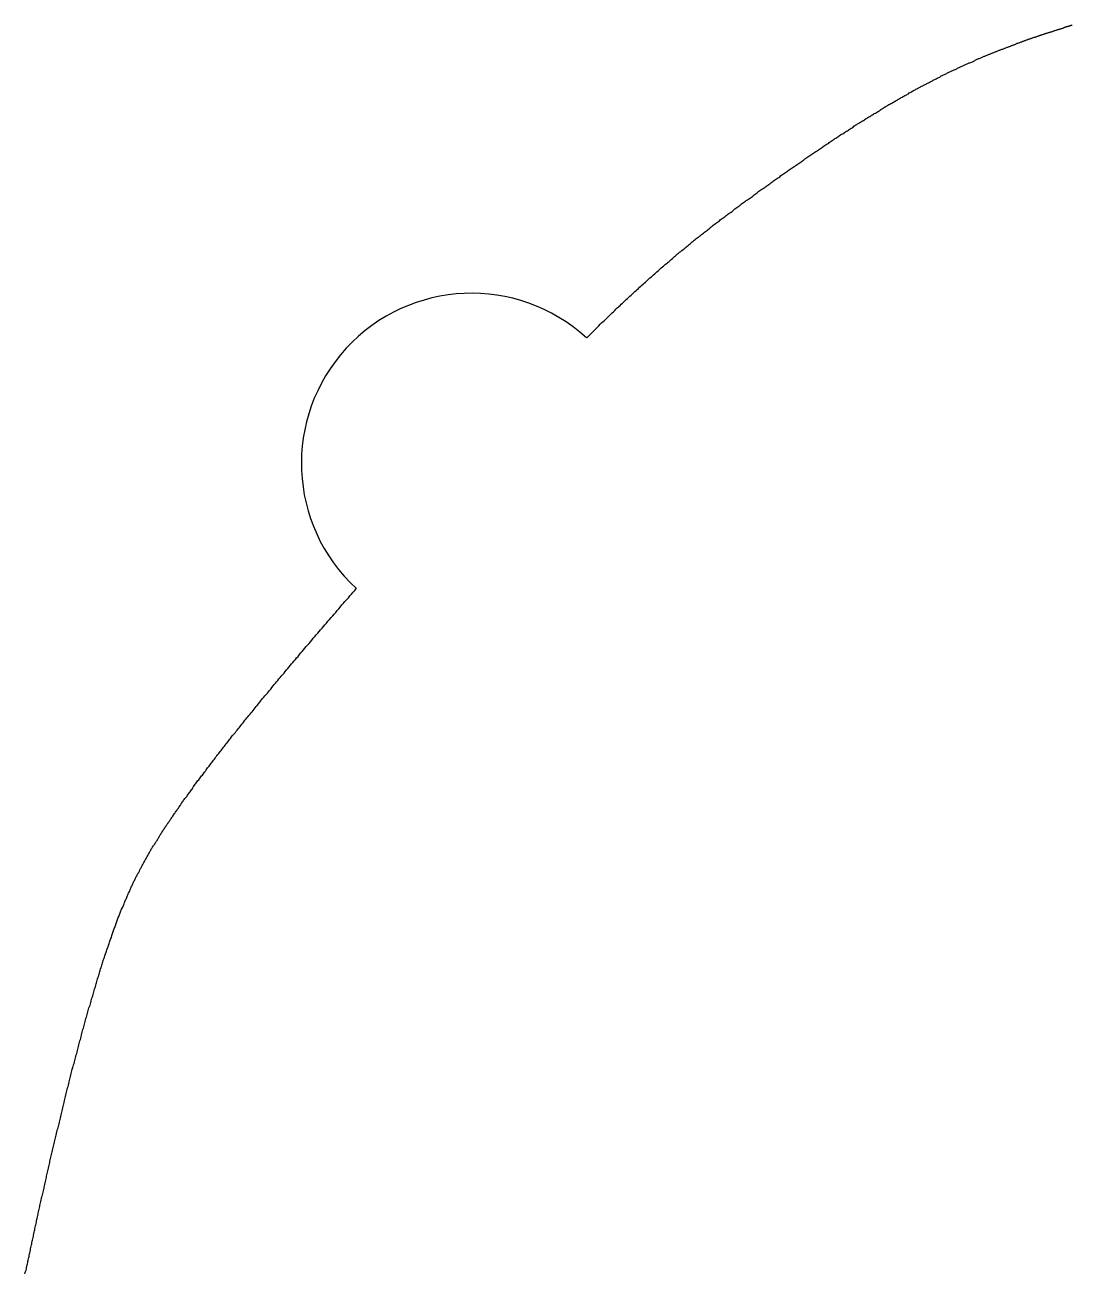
# Model space of a CAD drawing. Header units: millimetres. Extents: x 111 to 2999, y 81 to 1941.
# Drawn here: x 947.23 to 977.99, y 1560.54 to 1597.22 of the extents above; entities that cross this region are included whole.
import ezdxf

# ---------------------------------------------------------------- set-up
doc = ezdxf.new("R2010")
doc.units = ezdxf.units.MM

msp = doc.modelspace()

# ---------------------------------------------------------------- linework, layer by layer
for points in [[(963.73, 1588.023, 0), (963.77, 1588.063, 0), (963.81, 1588.103, 0), (963.85, 1588.143, 0), (963.89, 1588.183, 0), (963.93, 1588.223, 0), (963.97, 1588.263, 0), (964.01, 1588.303, 0), (964.05, 1588.343, 0), (964.09, 1588.383, 0), (964.13, 1588.423, 0), (964.17, 1588.463, 0), (964.21, 1588.503, 0), (964.25, 1588.533, 0), (964.29, 1588.573, 0), (964.33, 1588.613, 0), (964.37, 1588.653, 0), (964.4, 1588.683, 0), (964.44, 1588.723, 0), (964.48, 1588.763, 0), (964.52, 1588.793, 0), (964.56, 1588.833, 0), (964.59, 1588.873, 0), (964.63, 1588.903, 0), (964.67, 1588.943, 0), (964.71, 1588.973, 0), (964.74, 1589.013, 0), (964.78, 1589.043, 0), (964.82, 1589.083, 0), (964.85, 1589.113, 0), (964.89, 1589.153, 0), (964.93, 1589.183, 0), (964.96, 1589.213, 0), (965, 1589.253, 0), (965.04, 1589.283, 0), (965.07, 1589.313, 0), (965.11, 1589.353, 0), (965.14, 1589.383, 0), (965.18, 1589.413, 0), (965.21, 1589.443, 0), (965.25, 1589.473, 0), (965.28, 1589.513, 0), (965.32, 1589.543, 0), (965.35, 1589.573, 0), (965.39, 1589.603, 0), (965.42, 1589.633, 0), (965.46, 1589.663, 0), (965.49, 1589.693, 0), (965.52, 1589.723, 0), (965.56, 1589.763, 0), (965.59, 1589.793, 0), (965.63, 1589.823, 0), (965.66, 1589.853, 0), (965.69, 1589.873, 0), (965.73, 1589.903, 0), (965.76, 1589.933, 0), (965.79, 1589.963, 0), (965.83, 1589.993, 0), (965.86, 1590.023, 0), (965.89, 1590.053, 0), (965.92, 1590.083, 0), (965.96, 1590.113, 0), (965.99, 1590.133, 0), (966.02, 1590.163, 0), (966.05, 1590.193, 0), (966.09, 1590.223, 0), (966.12, 1590.253, 0), (966.15, 1590.273, 0), (966.18, 1590.303, 0), (966.21, 1590.333, 0), (966.25, 1590.353, 0), (966.28, 1590.383, 0), (966.31, 1590.413, 0), (966.34, 1590.433, 0), (966.37, 1590.463, 0), (966.4, 1590.493, 0), (966.43, 1590.513, 0), (966.46, 1590.543, 0), (966.5, 1590.563, 0), (966.53, 1590.593, 0), (966.56, 1590.623, 0), (966.59, 1590.643, 0), (966.62, 1590.673, 0), (966.65, 1590.693, 0), (966.68, 1590.723, 0), (966.71, 1590.743, 0), (966.74, 1590.773, 0), (966.77, 1590.793, 0), (966.8, 1590.823, 0), (966.83, 1590.843, 0), (966.86, 1590.863, 0), (966.89, 1590.893, 0), (966.92, 1590.913, 0), (966.95, 1590.943, 0), (966.98, 1590.963, 0), (967.01, 1590.983, 0), (967.04, 1591.013, 0), (967.07, 1591.033, 0), (967.1, 1591.063, 0), (967.13, 1591.083, 0), (967.16, 1591.103, 0), (967.19, 1591.133, 0), (967.22, 1591.153, 0), (967.25, 1591.173, 0), (967.28, 1591.193, 0), (967.31, 1591.223, 0), (967.34, 1591.243, 0), (967.36, 1591.263, 0), (967.39, 1591.293, 0), (967.42, 1591.313, 0), (967.45, 1591.333, 0), (967.48, 1591.353, 0), (967.51, 1591.383, 0), (967.54, 1591.403, 0), (967.57, 1591.423, 0), (967.6, 1591.443, 0), (967.63, 1591.463, 0), (967.65, 1591.493, 0), (967.68, 1591.513, 0), (967.71, 1591.533, 0), (967.74, 1591.553, 0), (967.77, 1591.573, 0), (967.8, 1591.593, 0), (967.83, 1591.623, 0), (967.86, 1591.643, 0), (967.88, 1591.663, 0), (967.91, 1591.683, 0), (967.94, 1591.703, 0), (967.97, 1591.723, 0), (968, 1591.743, 0), (968.03, 1591.773, 0), (968.05, 1591.793, 0), (968.08, 1591.813, 0), (968.11, 1591.833, 0), (968.14, 1591.853, 0), (968.17, 1591.873, 0), (968.2, 1591.893, 0), (968.23, 1591.913, 0), (968.25, 1591.933, 0), (968.28, 1591.963, 0), (968.31, 1591.983, 0), (968.34, 1592.003, 0), (968.37, 1592.023, 0), (968.4, 1592.043, 0), (968.42, 1592.063, 0), (968.45, 1592.083, 0), (968.48, 1592.103, 0), (968.51, 1592.123, 0), (968.54, 1592.143, 0), (968.57, 1592.163, 0), (968.6, 1592.183, 0), (968.62, 1592.203, 0), (968.65, 1592.233, 0), (968.68, 1592.253, 0), (968.71, 1592.273, 0), (968.74, 1592.293, 0), (968.77, 1592.313, 0), (968.79, 1592.333, 0), (968.82, 1592.353, 0), (968.85, 1592.373, 0), (968.88, 1592.393, 0), (968.91, 1592.413, 0), (968.94, 1592.433, 0), (968.97, 1592.453, 0), (968.99, 1592.473, 0), (969.02, 1592.493, 0), (969.05, 1592.513, 0), (969.08, 1592.533, 0), (969.11, 1592.553, 0), (969.14, 1592.583, 0), (969.17, 1592.603, 0), (969.2, 1592.623, 0), (969.22, 1592.643, 0), (969.25, 1592.663, 0), (969.28, 1592.683, 0), (969.31, 1592.703, 0), (969.34, 1592.723, 0), (969.37, 1592.743, 0), (969.4, 1592.763, 0), (969.42, 1592.783, 0), (969.45, 1592.803, 0), (969.48, 1592.823, 0), (969.51, 1592.843, 0), (969.54, 1592.863, 0), (969.57, 1592.883, 0), (969.6, 1592.903, 0), (969.63, 1592.923, 0), (969.65, 1592.943, 0), (969.68, 1592.963, 0), (969.71, 1592.983, 0), (969.74, 1593.003, 0), (969.77, 1593.023, 0), (969.8, 1593.043, 0), (969.83, 1593.063, 0), (969.86, 1593.083, 0), (969.88, 1593.103, 0), (969.91, 1593.123, 0), (969.94, 1593.143, 0), (969.97, 1593.163, 0), (970, 1593.183, 0), (970.03, 1593.203, 0), (970.06, 1593.223, 0), (970.08, 1593.243, 0), (970.11, 1593.263, 0), (970.14, 1593.283, 0), (970.17, 1593.303, 0), (970.2, 1593.323, 0), (970.23, 1593.343, 0), (970.26, 1593.363, 0), (970.29, 1593.383, 0), (970.31, 1593.403, 0), (970.34, 1593.423, 0), (970.37, 1593.443, 0), (970.4, 1593.463, 0), (970.43, 1593.483, 0), (970.46, 1593.503, 0), (970.49, 1593.513, 0), (970.51, 1593.533, 0), (970.54, 1593.553, 0), (970.57, 1593.573, 0), (970.6, 1593.593, 0), (970.63, 1593.613, 0), (970.66, 1593.633, 0), (970.68, 1593.653, 0), (970.71, 1593.673, 0), (970.74, 1593.693, 0), (970.77, 1593.713, 0), (970.8, 1593.733, 0), (970.83, 1593.743, 0), (970.85, 1593.763, 0), (970.88, 1593.783, 0), (970.91, 1593.803, 0), (970.94, 1593.823, 0), (970.97, 1593.843, 0), (971, 1593.863, 0), (971.02, 1593.883, 0), (971.05, 1593.893, 0), (971.08, 1593.913, 0), (971.11, 1593.933, 0), (971.14, 1593.953, 0), (971.16, 1593.973, 0), (971.19, 1593.993, 0), (971.22, 1594.013, 0), (971.25, 1594.023, 0), (971.28, 1594.043, 0), (971.3, 1594.063, 0), (971.33, 1594.083, 0), (971.36, 1594.103, 0), (971.39, 1594.113, 0), (971.42, 1594.133, 0), (971.44, 1594.153, 0), (971.47, 1594.173, 0), (971.5, 1594.193, 0), (971.53, 1594.203, 0), (971.56, 1594.223, 0), (971.58, 1594.243, 0), (971.61, 1594.263, 0), (971.64, 1594.283, 0), (971.67, 1594.293, 0), (971.69, 1594.313, 0), (971.72, 1594.333, 0), (971.75, 1594.353, 0), (971.78, 1594.363, 0), (971.8, 1594.383, 0), (971.83, 1594.403, 0), (971.86, 1594.413, 0), (971.89, 1594.433, 0), (971.91, 1594.453, 0), (971.94, 1594.473, 0), (971.97, 1594.483, 0), (971.99, 1594.503, 0), (972.02, 1594.523, 0), (972.05, 1594.533, 0), (972.08, 1594.553, 0), (972.1, 1594.573, 0), (972.13, 1594.583, 0), (972.16, 1594.603, 0), (972.18, 1594.623, 0), (972.21, 1594.633, 0), (972.24, 1594.653, 0), (972.27, 1594.673, 0), (972.29, 1594.683, 0), (972.32, 1594.703, 0), (972.35, 1594.723, 0), (972.37, 1594.733, 0), (972.4, 1594.753, 0), (972.43, 1594.763, 0), (972.45, 1594.783, 0), (972.48, 1594.803, 0), (972.5, 1594.813, 0), (972.53, 1594.833, 0), (972.56, 1594.843, 0), (972.58, 1594.863, 0), (972.61, 1594.883, 0), (972.64, 1594.893, 0), (972.66, 1594.913, 0), (972.69, 1594.923, 0), (972.72, 1594.943, 0), (972.74, 1594.953, 0), (972.77, 1594.973, 0), (972.79, 1594.983, 0), (972.82, 1595.003, 0), (972.85, 1595.013, 0), (972.87, 1595.033, 0), (972.9, 1595.043, 0), (972.92, 1595.063, 0), (972.95, 1595.073, 0), (972.97, 1595.093, 0), (973, 1595.103, 0), (973.03, 1595.123, 0), (973.05, 1595.133, 0), (973.08, 1595.153, 0), (973.1, 1595.163, 0), (973.13, 1595.173, 0), (973.15, 1595.193, 0), (973.18, 1595.203, 0), (973.2, 1595.223, 0), (973.23, 1595.233, 0), (973.25, 1595.243, 0), (973.28, 1595.263, 0), (973.3, 1595.273, 0), (973.33, 1595.293, 0), (973.35, 1595.303, 0), (973.38, 1595.313, 0), (973.4, 1595.333, 0), (973.43, 1595.343, 0), (973.45, 1595.353, 0), (973.48, 1595.373, 0), (973.5, 1595.383, 0), (973.53, 1595.393, 0), (973.55, 1595.413, 0), (973.57, 1595.423, 0), (973.6, 1595.433, 0), (973.62, 1595.453, 0), (973.65, 1595.463, 0), (973.67, 1595.473, 0), (973.7, 1595.483, 0), (973.72, 1595.503, 0), (973.74, 1595.513, 0), (973.77, 1595.523, 0), (973.79, 1595.533, 0), (973.82, 1595.553, 0), (973.84, 1595.563, 0), (973.86, 1595.573, 0), (973.89, 1595.583, 0), (973.91, 1595.603, 0), (973.93, 1595.613, 0), (973.96, 1595.623, 0), (973.98, 1595.633, 0), (974, 1595.643, 0), (974.03, 1595.663, 0), (974.05, 1595.673, 0), (974.07, 1595.683, 0), (974.1, 1595.693, 0), (974.12, 1595.703, 0), (974.14, 1595.723, 0), (974.17, 1595.733, 0), (974.19, 1595.743, 0), (974.21, 1595.753, 0), (974.24, 1595.763, 0), (974.26, 1595.773, 0), (974.28, 1595.783, 0), (974.31, 1595.793, 0), (974.33, 1595.813, 0), (974.35, 1595.823, 0), (974.37, 1595.833, 0), (974.4, 1595.843, 0), (974.42, 1595.853, 0), (974.44, 1595.863, 0), (974.46, 1595.873, 0), (974.49, 1595.883, 0), (974.51, 1595.893, 0), (974.53, 1595.903, 0), (974.55, 1595.913, 0), (974.58, 1595.923, 0), (974.6, 1595.933, 0), (974.62, 1595.953, 0), (974.64, 1595.963, 0), (974.67, 1595.973, 0), (974.69, 1595.983, 0), (974.71, 1595.993, 0), (974.73, 1596.003, 0), (974.75, 1596.013, 0), (974.78, 1596.023, 0), (974.8, 1596.033, 0), (974.82, 1596.043, 0), (974.84, 1596.053, 0), (974.86, 1596.063, 0), (974.88, 1596.073, 0), (974.91, 1596.083, 0), (974.93, 1596.093, 0), (974.95, 1596.103, 0), (974.97, 1596.113, 0), (974.99, 1596.113, 0), (975.01, 1596.123, 0), (975.03, 1596.133, 0), (975.06, 1596.143, 0), (975.08, 1596.153, 0), (975.1, 1596.163, 0), (975.12, 1596.173, 0), (975.14, 1596.183, 0), (975.16, 1596.193, 0), (975.18, 1596.203, 0), (975.2, 1596.213, 0), (975.22, 1596.223, 0), (975.24, 1596.233, 0), (975.27, 1596.233, 0), (975.29, 1596.243, 0), (975.31, 1596.253, 0), (975.33, 1596.263, 0), (975.35, 1596.273, 0), (975.37, 1596.283, 0), (975.39, 1596.293, 0), (975.41, 1596.303, 0), (975.43, 1596.303, 0), (975.45, 1596.313, 0), (975.47, 1596.323, 0), (975.49, 1596.333, 0), (975.51, 1596.343, 0), (975.53, 1596.353, 0), (975.55, 1596.363, 0), (975.57, 1596.363, 0), (975.59, 1596.373, 0), (975.61, 1596.383, 0), (975.63, 1596.393, 0), (975.65, 1596.403, 0), (975.67, 1596.403, 0), (975.69, 1596.413, 0), (975.71, 1596.423, 0), (975.73, 1596.433, 0), (975.75, 1596.443, 0), (975.77, 1596.443, 0), (975.79, 1596.453, 0), (975.81, 1596.463, 0), (975.83, 1596.473, 0), (975.85, 1596.483, 0), (975.87, 1596.483, 0), (975.89, 1596.493, 0), (975.91, 1596.503, 0), (975.93, 1596.513, 0), (975.95, 1596.513, 0), (975.97, 1596.523, 0), (975.99, 1596.533, 0), (976.01, 1596.543, 0), (976.02, 1596.543, 0), (976.04, 1596.553, 0), (976.06, 1596.563, 0), (976.08, 1596.573, 0), (976.1, 1596.573, 0), (976.12, 1596.583, 0), (976.14, 1596.593, 0), (976.16, 1596.593, 0), (976.18, 1596.603, 0), (976.19, 1596.613, 0), (976.21, 1596.623, 0), (976.23, 1596.623, 0), (976.25, 1596.633, 0), (976.27, 1596.643, 0), (976.29, 1596.643, 0), (976.31, 1596.653, 0), (976.33, 1596.663, 0), (976.34, 1596.663, 0), (976.36, 1596.673, 0), (976.38, 1596.683, 0), (976.4, 1596.683, 0), (976.42, 1596.693, 0), (976.44, 1596.703, 0), (976.45, 1596.703, 0), (976.47, 1596.713, 0), (976.49, 1596.723, 0), (976.51, 1596.723, 0), (976.53, 1596.733, 0), (976.54, 1596.743, 0), (976.56, 1596.743, 0), (976.58, 1596.753, 0), (976.6, 1596.763, 0), (976.62, 1596.763, 0), (976.63, 1596.773, 0), (976.65, 1596.783, 0), (976.67, 1596.783, 0), (976.69, 1596.793, 0), (976.7, 1596.803, 0), (976.72, 1596.803, 0), (976.74, 1596.813, 0), (976.76, 1596.813, 0), (976.78, 1596.823, 0), (976.79, 1596.833, 0), (976.81, 1596.833, 0), (976.83, 1596.843, 0), (976.84, 1596.843, 0), (976.86, 1596.853, 0), (976.88, 1596.863, 0), (976.9, 1596.863, 0), (976.91, 1596.873, 0), (976.93, 1596.873, 0), (976.95, 1596.883, 0), (976.97, 1596.893, 0), (976.98, 1596.893, 0), (977, 1596.903, 0), (977.02, 1596.903, 0), (977.03, 1596.913, 0), (977.05, 1596.923, 0), (977.07, 1596.923, 0), (977.08, 1596.933, 0), (977.1, 1596.933, 0), (977.12, 1596.943, 0), (977.13, 1596.943, 0), (977.15, 1596.953, 0), (977.17, 1596.953, 0), (977.18, 1596.963, 0), (977.2, 1596.973, 0), (977.22, 1596.973, 0), (977.23, 1596.983, 0), (977.25, 1596.983, 0), (977.27, 1596.993, 0), (977.28, 1596.993, 0), (977.3, 1597.003, 0), (977.32, 1597.003, 0), (977.33, 1597.013, 0), (977.35, 1597.013, 0), (977.36, 1597.023, 0), (977.38, 1597.023, 0), (977.4, 1597.033, 0), (977.41, 1597.033, 0), (977.43, 1597.043, 0), (977.44, 1597.053, 0), (977.46, 1597.053, 0), (977.48, 1597.063, 0), (977.49, 1597.063, 0), (977.51, 1597.073, 0), (977.52, 1597.073, 0), (977.54, 1597.083, 0), (977.55, 1597.083, 0), (977.57, 1597.093, 0), (977.59, 1597.093, 0), (977.6, 1597.103, 0), (977.62, 1597.103, 0), (977.63, 1597.113, 0), (977.65, 1597.113, 0), (977.66, 1597.113, 0), (977.68, 1597.123, 0), (977.69, 1597.123, 0), (977.71, 1597.133, 0), (977.72, 1597.133, 0), (977.74, 1597.143, 0), (977.75, 1597.143, 0), (977.77, 1597.153, 0), (977.79, 1597.153, 0), (977.8, 1597.163, 0), (977.82, 1597.163, 0), (977.83, 1597.173, 0), (977.85, 1597.173, 0), (977.86, 1597.183, 0), (977.88, 1597.183, 0), (977.89, 1597.183, 0), (977.9, 1597.193, 0), (977.92, 1597.193, 0), (977.93, 1597.203, 0), (977.95, 1597.203, 0), (977.96, 1597.213, 0), (977.98, 1597.213, 0), (977.99, 1597.223, 0)], [(947.23, 1560.513, 0), (947.24, 1560.553, 0), (947.25, 1560.583, 0), (947.26, 1560.623, 0), (947.27, 1560.663, 0), (947.27, 1560.693, 0), (947.28, 1560.733, 0), (947.29, 1560.773, 0), (947.3, 1560.803, 0), (947.31, 1560.843, 0), (947.31, 1560.883, 0), (947.32, 1560.913, 0), (947.33, 1560.953, 0), (947.34, 1560.993, 0), (947.35, 1561.023, 0), (947.35, 1561.063, 0), (947.36, 1561.103, 0), (947.37, 1561.133, 0), (947.38, 1561.173, 0), (947.39, 1561.213, 0), (947.39, 1561.243, 0), (947.4, 1561.283, 0), (947.41, 1561.323, 0), (947.42, 1561.363, 0), (947.43, 1561.393, 0), (947.43, 1561.433, 0), (947.44, 1561.473, 0), (947.45, 1561.503, 0), (947.46, 1561.543, 0), (947.47, 1561.583, 0), (947.48, 1561.623, 0), (947.48, 1561.653, 0), (947.49, 1561.693, 0), (947.5, 1561.733, 0), (947.51, 1561.773, 0), (947.52, 1561.803, 0), (947.52, 1561.843, 0), (947.53, 1561.883, 0), (947.54, 1561.923, 0), (947.55, 1561.953, 0), (947.56, 1561.993, 0), (947.57, 1562.033, 0), (947.57, 1562.073, 0), (947.58, 1562.113, 0), (947.59, 1562.143, 0), (947.6, 1562.183, 0), (947.61, 1562.223, 0), (947.62, 1562.263, 0), (947.62, 1562.293, 0), (947.63, 1562.333, 0), (947.64, 1562.373, 0), (947.65, 1562.413, 0), (947.66, 1562.453, 0), (947.67, 1562.493, 0), (947.67, 1562.523, 0), (947.68, 1562.563, 0), (947.69, 1562.603, 0), (947.7, 1562.643, 0), (947.71, 1562.683, 0), (947.72, 1562.723, 0), (947.72, 1562.753, 0), (947.73, 1562.793, 0), (947.74, 1562.833, 0), (947.75, 1562.873, 0), (947.76, 1562.913, 0), (947.77, 1562.953, 0), (947.78, 1562.993, 0), (947.79, 1563.033, 0), (947.79, 1563.063, 0), (947.8, 1563.103, 0), (947.81, 1563.143, 0), (947.82, 1563.183, 0), (947.83, 1563.223, 0), (947.84, 1563.263, 0), (947.85, 1563.303, 0), (947.86, 1563.343, 0), (947.86, 1563.383, 0), (947.87, 1563.423, 0), (947.88, 1563.463, 0), (947.89, 1563.503, 0), (947.9, 1563.543, 0), (947.91, 1563.583, 0), (947.92, 1563.623, 0), (947.93, 1563.663, 0), (947.94, 1563.703, 0), (947.95, 1563.743, 0), (947.96, 1563.783, 0), (947.96, 1563.823, 0), (947.97, 1563.863, 0), (947.98, 1563.903, 0), (947.99, 1563.943, 0), (948, 1563.983, 0), (948.01, 1564.023, 0), (948.02, 1564.063, 0), (948.03, 1564.103, 0), (948.04, 1564.143, 0), (948.05, 1564.183, 0), (948.06, 1564.223, 0), (948.07, 1564.263, 0), (948.08, 1564.303, 0), (948.09, 1564.343, 0), (948.1, 1564.393, 0), (948.11, 1564.433, 0), (948.12, 1564.473, 0), (948.13, 1564.513, 0), (948.14, 1564.553, 0), (948.15, 1564.593, 0), (948.16, 1564.633, 0), (948.17, 1564.683, 0), (948.18, 1564.723, 0), (948.19, 1564.763, 0), (948.2, 1564.803, 0), (948.21, 1564.843, 0), (948.22, 1564.883, 0), (948.23, 1564.923, 0), (948.24, 1564.973, 0), (948.25, 1565.013, 0), (948.26, 1565.053, 0), (948.27, 1565.093, 0), (948.28, 1565.133, 0), (948.29, 1565.183, 0), (948.3, 1565.223, 0), (948.31, 1565.263, 0), (948.32, 1565.303, 0), (948.33, 1565.343, 0), (948.34, 1565.393, 0), (948.35, 1565.433, 0), (948.36, 1565.473, 0), (948.37, 1565.513, 0), (948.38, 1565.553, 0), (948.39, 1565.603, 0), (948.4, 1565.643, 0), (948.41, 1565.683, 0), (948.42, 1565.723, 0), (948.43, 1565.773, 0), (948.44, 1565.813, 0), (948.45, 1565.853, 0), (948.46, 1565.893, 0), (948.47, 1565.933, 0), (948.48, 1565.983, 0), (948.5, 1566.023, 0), (948.51, 1566.063, 0), (948.52, 1566.103, 0), (948.53, 1566.153, 0), (948.54, 1566.193, 0), (948.55, 1566.233, 0), (948.56, 1566.273, 0), (948.57, 1566.313, 0), (948.58, 1566.363, 0), (948.59, 1566.403, 0), (948.6, 1566.443, 0), (948.61, 1566.483, 0), (948.62, 1566.533, 0), (948.64, 1566.573, 0), (948.65, 1566.613, 0), (948.66, 1566.653, 0), (948.67, 1566.693, 0), (948.68, 1566.743, 0), (948.69, 1566.783, 0), (948.7, 1566.823, 0), (948.71, 1566.863, 0), (948.72, 1566.903, 0), (948.73, 1566.953, 0), (948.75, 1566.993, 0), (948.76, 1567.033, 0), (948.77, 1567.073, 0), (948.78, 1567.113, 0), (948.79, 1567.153, 0), (948.8, 1567.193, 0), (948.81, 1567.243, 0), (948.82, 1567.283, 0), (948.83, 1567.323, 0), (948.84, 1567.363, 0), (948.86, 1567.403, 0), (948.87, 1567.443, 0), (948.88, 1567.483, 0), (948.89, 1567.533, 0), (948.9, 1567.573, 0), (948.91, 1567.613, 0), (948.92, 1567.653, 0), (948.93, 1567.693, 0), (948.95, 1567.733, 0), (948.96, 1567.773, 0), (948.97, 1567.813, 0), (948.98, 1567.853, 0), (948.99, 1567.893, 0), (949, 1567.933, 0), (949.01, 1567.973, 0), (949.02, 1568.013, 0), (949.04, 1568.053, 0), (949.05, 1568.093, 0), (949.06, 1568.133, 0), (949.07, 1568.173, 0), (949.08, 1568.213, 0), (949.09, 1568.253, 0), (949.1, 1568.293, 0), (949.11, 1568.333, 0), (949.13, 1568.373, 0), (949.14, 1568.413, 0), (949.15, 1568.453, 0), (949.16, 1568.493, 0), (949.17, 1568.533, 0), (949.18, 1568.573, 0), (949.19, 1568.613, 0), (949.21, 1568.653, 0), (949.22, 1568.683, 0), (949.23, 1568.723, 0), (949.24, 1568.763, 0), (949.25, 1568.803, 0), (949.26, 1568.843, 0), (949.27, 1568.883, 0), (949.28, 1568.913, 0), (949.3, 1568.953, 0), (949.31, 1568.993, 0), (949.32, 1569.033, 0), (949.33, 1569.063, 0), (949.34, 1569.103, 0), (949.35, 1569.143, 0), (949.36, 1569.183, 0), (949.37, 1569.213, 0), (949.39, 1569.253, 0), (949.4, 1569.293, 0), (949.41, 1569.323, 0), (949.42, 1569.363, 0), (949.43, 1569.403, 0), (949.44, 1569.433, 0), (949.45, 1569.473, 0), (949.47, 1569.503, 0), (949.48, 1569.543, 0), (949.49, 1569.583, 0), (949.5, 1569.613, 0), (949.51, 1569.653, 0), (949.52, 1569.683, 0), (949.53, 1569.723, 0), (949.54, 1569.753, 0), (949.56, 1569.793, 0), (949.57, 1569.823, 0), (949.58, 1569.863, 0), (949.59, 1569.893, 0), (949.6, 1569.923, 0), (949.61, 1569.963, 0), (949.62, 1569.993, 0), (949.63, 1570.033, 0), (949.64, 1570.063, 0), (949.66, 1570.093, 0), (949.67, 1570.133, 0), (949.68, 1570.163, 0), (949.69, 1570.193, 0), (949.7, 1570.223, 0), (949.71, 1570.263, 0), (949.72, 1570.293, 0), (949.73, 1570.323, 0), (949.74, 1570.353, 0), (949.76, 1570.383, 0), (949.77, 1570.413, 0), (949.78, 1570.453, 0), (949.79, 1570.483, 0), (949.8, 1570.513, 0), (949.81, 1570.543, 0), (949.82, 1570.573, 0), (949.83, 1570.603, 0), (949.84, 1570.633, 0), (949.85, 1570.663, 0), (949.87, 1570.693, 0), (949.88, 1570.723, 0), (949.89, 1570.753, 0), (949.9, 1570.783, 0), (949.91, 1570.813, 0), (949.92, 1570.843, 0), (949.93, 1570.873, 0), (949.94, 1570.903, 0), (949.95, 1570.923, 0), (949.96, 1570.953, 0), (949.97, 1570.983, 0), (949.99, 1571.013, 0), (950, 1571.043, 0), (950.01, 1571.073, 0), (950.02, 1571.093, 0), (950.03, 1571.123, 0), (950.04, 1571.153, 0), (950.05, 1571.183, 0), (950.06, 1571.203, 0), (950.07, 1571.233, 0), (950.08, 1571.263, 0), (950.1, 1571.293, 0), (950.11, 1571.313, 0), (950.12, 1571.343, 0), (950.13, 1571.373, 0), (950.14, 1571.393, 0), (950.15, 1571.423, 0), (950.16, 1571.443, 0), (950.17, 1571.473, 0), (950.18, 1571.503, 0), (950.2, 1571.523, 0), (950.21, 1571.553, 0), (950.22, 1571.573, 0), (950.23, 1571.603, 0), (950.24, 1571.633, 0), (950.25, 1571.653, 0), (950.26, 1571.683, 0), (950.27, 1571.703, 0), (950.29, 1571.733, 0), (950.3, 1571.753, 0), (950.31, 1571.783, 0), (950.32, 1571.803, 0), (950.33, 1571.833, 0), (950.34, 1571.853, 0), (950.35, 1571.883, 0), (950.36, 1571.903, 0), (950.38, 1571.923, 0), (950.39, 1571.953, 0), (950.4, 1571.973, 0), (950.41, 1572.003, 0), (950.42, 1572.023, 0), (950.43, 1572.053, 0), (950.45, 1572.073, 0), (950.46, 1572.093, 0), (950.47, 1572.123, 0), (950.48, 1572.143, 0), (950.49, 1572.163, 0), (950.5, 1572.193, 0), (950.52, 1572.213, 0), (950.53, 1572.243, 0), (950.54, 1572.263, 0), (950.55, 1572.283, 0), (950.56, 1572.313, 0), (950.58, 1572.333, 0), (950.59, 1572.353, 0), (950.6, 1572.383, 0), (950.61, 1572.403, 0), (950.62, 1572.423, 0), (950.64, 1572.443, 0), (950.65, 1572.473, 0), (950.66, 1572.493, 0), (950.67, 1572.513, 0), (950.69, 1572.543, 0), (950.7, 1572.563, 0), (950.71, 1572.583, 0), (950.72, 1572.603, 0), (950.74, 1572.633, 0), (950.75, 1572.653, 0), (950.76, 1572.673, 0), (950.77, 1572.693, 0), (950.79, 1572.723, 0), (950.8, 1572.743, 0), (950.81, 1572.763, 0), (950.82, 1572.783, 0), (950.84, 1572.813, 0), (950.85, 1572.833, 0), (950.86, 1572.853, 0), (950.88, 1572.873, 0), (950.89, 1572.903, 0), (950.9, 1572.923, 0), (950.92, 1572.943, 0), (950.93, 1572.963, 0), (950.94, 1572.993, 0), (950.95, 1573.013, 0), (950.97, 1573.033, 0), (950.98, 1573.053, 0), (951, 1573.083, 0), (951.01, 1573.103, 0), (951.02, 1573.123, 0), (951.04, 1573.143, 0), (951.05, 1573.173, 0), (951.06, 1573.193, 0), (951.08, 1573.213, 0), (951.09, 1573.233, 0), (951.11, 1573.253, 0), (951.12, 1573.283, 0), (951.13, 1573.303, 0), (951.15, 1573.323, 0), (951.16, 1573.343, 0), (951.18, 1573.373, 0), (951.19, 1573.393, 0), (951.2, 1573.413, 0), (951.22, 1573.433, 0), (951.23, 1573.463, 0), (951.25, 1573.483, 0), (951.26, 1573.503, 0), (951.28, 1573.533, 0), (951.29, 1573.553, 0), (951.31, 1573.573, 0), (951.32, 1573.593, 0), (951.34, 1573.623, 0), (951.35, 1573.643, 0), (951.37, 1573.663, 0), (951.38, 1573.693, 0), (951.4, 1573.713, 0), (951.41, 1573.733, 0), (951.43, 1573.753, 0), (951.44, 1573.783, 0), (951.46, 1573.803, 0), (951.48, 1573.823, 0), (951.49, 1573.853, 0), (951.51, 1573.873, 0), (951.52, 1573.893, 0), (951.54, 1573.923, 0), (951.55, 1573.943, 0), (951.57, 1573.963, 0), (951.59, 1573.993, 0), (951.6, 1574.013, 0), (951.62, 1574.043, 0), (951.64, 1574.063, 0), (951.65, 1574.083, 0), (951.67, 1574.113, 0), (951.69, 1574.133, 0), (951.7, 1574.163, 0), (951.72, 1574.183, 0), (951.74, 1574.203, 0), (951.75, 1574.233, 0), (951.77, 1574.253, 0), (951.79, 1574.283, 0), (951.81, 1574.303, 0), (951.82, 1574.333, 0), (951.84, 1574.353, 0), (951.86, 1574.383, 0), (951.88, 1574.403, 0), (951.89, 1574.433, 0), (951.91, 1574.453, 0), (951.93, 1574.483, 0), (951.95, 1574.503, 0), (951.97, 1574.533, 0), (951.99, 1574.553, 0), (952, 1574.583, 0), (952.02, 1574.613, 0), (952.04, 1574.633, 0), (952.06, 1574.663, 0), (952.08, 1574.683, 0), (952.1, 1574.713, 0), (952.12, 1574.743, 0), (952.14, 1574.763, 0), (952.16, 1574.793, 0), (952.17, 1574.823, 0), (952.19, 1574.843, 0), (952.21, 1574.873, 0), (952.23, 1574.903, 0), (952.25, 1574.923, 0), (952.27, 1574.953, 0), (952.29, 1574.983, 0), (952.31, 1575.013, 0), (952.34, 1575.033, 0), (952.36, 1575.063, 0), (952.38, 1575.093, 0), (952.4, 1575.123, 0), (952.42, 1575.153, 0), (952.44, 1575.173, 0), (952.46, 1575.203, 0), (952.48, 1575.233, 0), (952.5, 1575.263, 0), (952.53, 1575.293, 0), (952.55, 1575.323, 0), (952.57, 1575.353, 0), (952.59, 1575.383, 0), (952.61, 1575.403, 0), (952.64, 1575.433, 0), (952.66, 1575.463, 0), (952.68, 1575.493, 0), (952.7, 1575.523, 0), (952.73, 1575.553, 0), (952.75, 1575.583, 0), (952.77, 1575.613, 0), (952.8, 1575.643, 0), (952.82, 1575.673, 0), (952.84, 1575.713, 0), (952.87, 1575.743, 0), (952.89, 1575.773, 0), (952.92, 1575.803, 0), (952.94, 1575.833, 0), (952.96, 1575.863, 0), (952.99, 1575.893, 0), (953.01, 1575.923, 0), (953.04, 1575.963, 0), (953.06, 1575.993, 0), (953.09, 1576.023, 0), (953.11, 1576.053, 0), (953.14, 1576.093, 0), (953.17, 1576.123, 0), (953.19, 1576.153, 0), (953.22, 1576.193, 0), (953.24, 1576.223, 0), (953.27, 1576.253, 0), (953.3, 1576.293, 0), (953.32, 1576.323, 0), (953.35, 1576.353, 0), (953.38, 1576.393, 0), (953.41, 1576.423, 0), (953.43, 1576.463, 0), (953.46, 1576.493, 0), (953.49, 1576.533, 0), (953.52, 1576.563, 0), (953.55, 1576.603, 0), (953.57, 1576.633, 0), (953.6, 1576.673, 0), (953.63, 1576.703, 0), (953.66, 1576.743, 0), (953.69, 1576.783, 0), (953.72, 1576.813, 0), (953.75, 1576.853, 0), (953.78, 1576.883, 0), (953.81, 1576.923, 0), (953.84, 1576.963, 0), (953.87, 1577.003, 0), (953.9, 1577.033, 0), (953.93, 1577.073, 0), (953.96, 1577.113, 0), (953.99, 1577.153, 0), (954.02, 1577.193, 0), (954.05, 1577.223, 0), (954.09, 1577.263, 0), (954.12, 1577.303, 0), (954.15, 1577.343, 0), (954.18, 1577.383, 0), (954.21, 1577.423, 0), (954.25, 1577.463, 0), (954.28, 1577.503, 0), (954.31, 1577.543, 0), (954.35, 1577.583, 0), (954.38, 1577.623, 0), (954.41, 1577.663, 0), (954.45, 1577.703, 0), (954.48, 1577.743, 0), (954.52, 1577.793, 0), (954.55, 1577.833, 0), (954.59, 1577.873, 0), (954.62, 1577.913, 0), (954.66, 1577.953, 0), (954.69, 1578.003, 0), (954.73, 1578.043, 0), (954.76, 1578.083, 0), (954.8, 1578.133, 0), (954.84, 1578.173, 0), (954.87, 1578.213, 0), (954.91, 1578.263, 0), (954.95, 1578.303, 0), (954.99, 1578.353, 0), (955.02, 1578.393, 0), (955.06, 1578.443, 0), (955.1, 1578.483, 0), (955.14, 1578.533, 0), (955.18, 1578.573, 0), (955.21, 1578.623, 0), (955.25, 1578.663, 0), (955.29, 1578.713, 0), (955.33, 1578.763, 0), (955.37, 1578.803, 0), (955.41, 1578.853, 0), (955.45, 1578.903, 0), (955.49, 1578.953, 0), (955.53, 1578.993, 0), (955.58, 1579.043, 0), (955.62, 1579.093, 0), (955.66, 1579.143, 0), (955.7, 1579.193, 0), (955.74, 1579.243, 0), (955.78, 1579.293, 0), (955.83, 1579.343, 0), (955.87, 1579.393, 0), (955.91, 1579.443, 0), (955.96, 1579.493, 0), (956, 1579.543, 0), (956.04, 1579.593, 0), (956.09, 1579.643, 0), (956.13, 1579.693, 0), (956.18, 1579.743, 0), (956.22, 1579.803, 0), (956.27, 1579.853, 0), (956.31, 1579.903, 0), (956.36, 1579.953, 0), (956.4, 1580.013, 0), (956.45, 1580.063, 0), (956.49, 1580.113, 0), (956.54, 1580.173, 0), (956.59, 1580.223, 0), (956.63, 1580.273, 0), (956.68, 1580.333, 0), (956.73, 1580.383, 0), (956.77, 1580.443, 0), (956.82, 1580.493, 0), (956.87, 1580.553, 0), (956.92, 1580.603, 0), (956.96, 1580.653, 0)]]:
    msp.add_polyline3d(points)
msp.add_arc((960.35, 1584.336), 5, 47.502, 227.3709)

doc.saveas('drawing.dxf')
